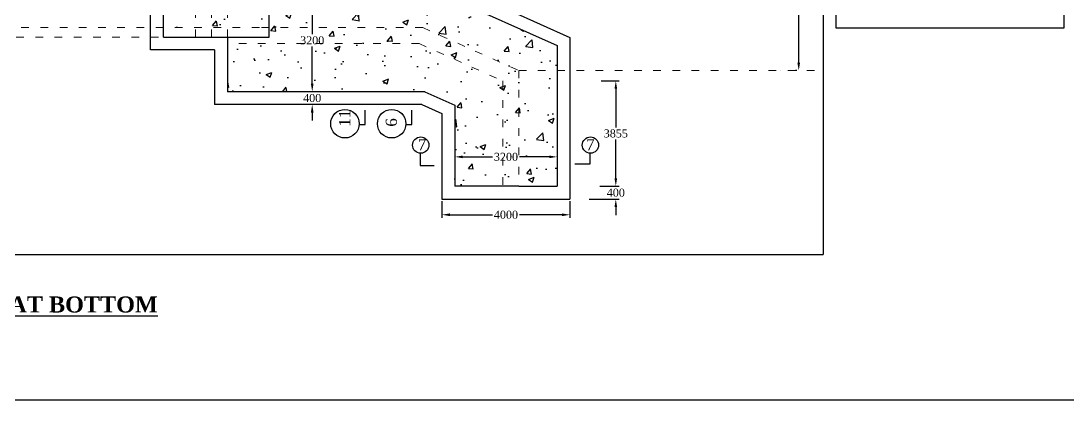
# Model space of a CAD drawing. Header units: millimetres. Extents: x 80 to 6605, y 46 to 2491.
# Drawn here: x 5943 to 6270.1, y 767.8 to 886.1 of the extents above; entities that cross this region are included whole.
import ezdxf

# ---------------------------------------------------------------- set-up
doc = ezdxf.new("R2010")
doc.units = ezdxf.units.MM
doc.linetypes.add('ACAD_ISO03W100', pattern=[30, 12, -18])
doc.layers.add('TEXT_GENERAL', color=4, linetype='Continuous')
doc.styles.get("Standard").update_dxf_attribs({"font": 'times.ttf', "height": 2.5})
doc.styles.add('TNR_2.5', font='times.ttf', dxfattribs={"height": 2.5})
doc.dimstyles.get("Standard").update_dxf_attribs({"dimtxt": 0.18, "dimasz": 0.18, "dimexe": 0.18, "dimexo": 0.0625, "dimgap": 0.09, "dimtad": 0, "dimtih": 1, "dimtoh": 1, "dimdec": 4, "dimzin": 0, "dimdsep": 46, "dimtxsty": 'Standard', "dimcen": 0.09, "dimadec": 0, "dimazin": 0, "dimtfac": 1, "dimtdec": 4, "dimtofl": 0, "dimtmove": 0, "dimatfit": 3, "dimfxl": 1, "dimtolj": 1, "dimtzin": 0, "dimarcsym": 0})
doc.dimstyles.new('STYLE_ESH', dxfattribs={"dimtxt": 2.5, "dimasz": 2.5, "dimexe": 1, "dimexo": 0.625, "dimtad": 0, "dimtih": 1, "dimtoh": 1, "dimdec": 0, "dimlfac": 100, "dimzin": 9, "dimdsep": 46, "dimtxsty": 'TNR_2.5', "dimcen": 2.5, "dimadec": 0, "dimazin": 2, "dimtfac": 1, "dimtdec": 0, "dimtofl": 0, "dimtmove": 2, "dimatfit": 3, "dimfxl": 1, "dimarcsym": 0})

# ---------------------------------------------------------------- blocks, each defined once
blk = doc.blocks.new('*D278')
at = {"color": 0, "lineweight": -2, "transparency": 16777216}
for p, q in [((6124.25, 867.42), (6129.79, 867.42)), ((6128.79, 864.92), (6128.79, 852.86)), ((6128.79, 837.01), (6128.79, 849.07)), ((6123.76, 834.51), (6129.79, 834.51))]:
    blk.add_line(p, q, dxfattribs=at)
at = {"color": 0, "transparency": 16777216}
for points in [[(6128.37, 864.92), (6129.2, 864.92), (6128.79, 867.42)], [(6128.37, 837.01), (6129.2, 837.01), (6128.79, 834.51)]]:
    blk.add_solid(points, dxfattribs=at)
at = {"layer": 'Defpoints', "color": 0, "transparency": 16777216}
for p in [(6123.63, 867.42), (6123.13, 834.51), (6128.79, 834.51)]:
    blk.add_point(p, dxfattribs=at)
at = {"color": 0, "transparency": 16777216, "insert": (6128.79, 850.97), "char_height": 2.5, "attachment_point": 5, "style": 'TNR_2.5'}
blk.add_mtext('3855', dxfattribs=at)
blk = doc.blocks.new('*D279')
at = {"color": 0, "lineweight": -2, "transparency": 16777216}
for p, q in [((6128.79, 837.01), (6128.79, 839.51)), ((6123.76, 834.51), (6129.79, 834.51)), ((6120.47, 830.51), (6129.79, 830.51)), ((6128.79, 828.01), (6128.79, 825.51))]:
    blk.add_line(p, q, dxfattribs=at)
at = {"color": 0, "transparency": 16777216}
for points in [[(6128.37, 837.01), (6129.2, 837.01), (6128.79, 834.51)], [(6128.37, 828.01), (6129.2, 828.01), (6128.79, 830.51)]]:
    blk.add_solid(points, dxfattribs=at)
at = {"layer": 'Defpoints', "color": 0, "transparency": 16777216}
for p in [(6123.13, 834.51), (6119.85, 830.51), (6128.79, 830.51)]:
    blk.add_point(p, dxfattribs=at)
at = {"color": 0, "transparency": 16777216, "insert": (6128.79, 832.51), "char_height": 2.5, "attachment_point": 5, "style": 'TNR_2.5'}
blk.add_mtext('400', dxfattribs=at)
blk = doc.blocks.new('*D280')
at = {"color": 0, "lineweight": -2, "transparency": 16777216}
for p, q in [((6186.55, 995.51), (6186.92, 995.51)), ((6185.92, 993.01), (6185.92, 934.95)), ((6185.92, 873.09), (6185.92, 931.15)), ((6185.3, 870.59), (6184.92, 870.59))]:
    blk.add_line(p, q, dxfattribs=at)
at = {"color": 0, "transparency": 16777216}
for points in [[(6185.51, 993.01), (6186.34, 993.01), (6185.92, 995.51)], [(6185.51, 873.09), (6186.34, 873.09), (6185.92, 870.59)]]:
    blk.add_solid(points, dxfattribs=at)
at = {"layer": 'Defpoints', "color": 0, "transparency": 16777216}
for p in [(6185.92, 995.51), (6185.92, 870.59), (6185.92, 870.59)]:
    blk.add_point(p, dxfattribs=at)
at = {"color": 0, "transparency": 16777216, "insert": (6185.92, 933.05), "char_height": 2.5, "attachment_point": 5, "style": 'TNR_2.5'}
blk.add_mtext('12500', dxfattribs=at)
blk = doc.blocks.new('*D282')
at = {"color": 0, "lineweight": -2, "transparency": 16777216}
for p, q in [((6033.34, 896.01), (6032.96, 896.01)), ((6033.96, 893.51), (6033.96, 881.91)), ((6033.96, 866.51), (6033.96, 878.12)), ((6033.34, 864.01), (6032.96, 864.01))]:
    blk.add_line(p, q, dxfattribs=at)
at = {"color": 0, "transparency": 16777216}
for points in [[(6033.55, 893.51), (6034.38, 893.51), (6033.96, 896.01)], [(6033.55, 866.51), (6034.38, 866.51), (6033.96, 864.01)]]:
    blk.add_solid(points, dxfattribs=at)
at = {"layer": 'Defpoints', "color": 0, "transparency": 16777216}
for p in [(6033.96, 896.01), (6033.96, 864.01), (6033.96, 864.01)]:
    blk.add_point(p, dxfattribs=at)
at = {"color": 0, "transparency": 16777216, "insert": (6033.96, 880.01), "char_height": 2.5, "attachment_point": 5, "style": 'TNR_2.5'}
blk.add_mtext('3200', dxfattribs=at)
blk = doc.blocks.new('*D283')
at = {"color": 0, "lineweight": -2, "transparency": 16777216}
for p, q in [((6033.96, 866.51), (6033.96, 869.01)), ((6033.34, 864.01), (6032.96, 864.01)), ((6033.34, 860.01), (6032.96, 860.01)), ((6033.96, 857.51), (6033.96, 855.01))]:
    blk.add_line(p, q, dxfattribs=at)
at = {"color": 0, "transparency": 16777216}
for points in [[(6033.55, 866.51), (6034.38, 866.51), (6033.96, 864.01)], [(6033.55, 857.51), (6034.38, 857.51), (6033.96, 860.01)]]:
    blk.add_solid(points, dxfattribs=at)
at = {"layer": 'Defpoints', "color": 0, "transparency": 16777216}
for p in [(6033.96, 864.01), (6033.96, 860.01), (6033.96, 860.01)]:
    blk.add_point(p, dxfattribs=at)
at = {"color": 0, "transparency": 16777216, "insert": (6033.96, 862.01), "char_height": 2.5, "attachment_point": 5, "style": 'TNR_2.5'}
blk.add_mtext('400', dxfattribs=at)
blk = doc.blocks.new('*D284')
at = {"color": 0, "lineweight": -2, "transparency": 16777216}
for p, q in [((6078.48, 846.54), (6078.48, 842.68)), ((6110.48, 846.54), (6110.48, 842.68)), ((6080.98, 843.68), (6090.3, 843.68)), ((6107.98, 843.68), (6098.66, 843.68))]:
    blk.add_line(p, q, dxfattribs=at)
at = {"color": 0, "transparency": 16777216}
for points in [[(6080.98, 844.09), (6080.98, 843.26), (6078.48, 843.68)], [(6107.98, 844.09), (6107.98, 843.26), (6110.48, 843.68)]]:
    blk.add_solid(points, dxfattribs=at)
at = {"layer": 'Defpoints', "color": 0, "transparency": 16777216}
for p in [(6078.48, 847.16), (6110.48, 847.16), (6110.48, 843.68)]:
    blk.add_point(p, dxfattribs=at)
at = {"color": 0, "transparency": 16777216, "insert": (6094.48, 843.68), "char_height": 2.5, "attachment_point": 5, "style": 'TNR_2.5'}
blk.add_mtext('3200', dxfattribs=at)
blk = doc.blocks.new('*D285')
at = {"color": 0, "lineweight": -2, "transparency": 16777216}
for p, q in [((6074.48, 829.89), (6074.48, 824.62)), ((6114.48, 829.89), (6114.48, 824.62)), ((6076.98, 825.62), (6090.26, 825.62)), ((6111.98, 825.62), (6098.7, 825.62))]:
    blk.add_line(p, q, dxfattribs=at)
at = {"color": 0, "transparency": 16777216}
for points in [[(6076.98, 826.04), (6076.98, 825.2), (6074.48, 825.62)], [(6111.98, 826.04), (6111.98, 825.2), (6114.48, 825.62)]]:
    blk.add_solid(points, dxfattribs=at)
at = {"layer": 'Defpoints', "color": 0, "transparency": 16777216}
for p in [(6074.48, 830.51), (6114.48, 830.51), (6114.48, 825.62)]:
    blk.add_point(p, dxfattribs=at)
at = {"color": 0, "transparency": 16777216, "insert": (6094.48, 825.62), "char_height": 2.5, "attachment_point": 5, "style": 'TNR_2.5'}
blk.add_mtext('4000', dxfattribs=at)

msp = doc.modelspace()

# ---------------------------------------------------------------- hatches: boundary and pattern name
h = msp.add_hatch()
h.set_pattern_fill('AR-CONC', color=0, scale=0.1, style=0)
h.set_pattern_definition([(50, (0, 0), (18.218467, -1.59391), [1.905, -20.955]), (355, (0, 0), (-3.52428, 19.105664), [1.524, -16.764]), (100.451, (1.518, -0.133), (14.69425, 17.51167), [1.619, -17.809]), (46.1842, (0, 5.08), (27.107904, -4.20423), [2.8575, -31.4325]), (96.6356, (2.26, 4.73), (23.74042, 24.74256), [2.4285, -26.7135]), (351.184, (0, 5.08), (23.74046, 24.74251), [2.286, -25.146]), (21, (2.54, 3.81), (15.161488, -10.226552), [1.905, -20.955]), (326, (2.54, 3.81), (6.1802, 18.418797), [1.524, -16.764]), (71.4514, (3.803, 2.958), (21.34165, 8.192286), [1.619, -17.809]), (37.5, (0, 0), (0.30886, 8.455504), [0, -16.5608, 0, -17.018, 0, -16.8275]), (7.5, (0, 0), (6.681966, 10.018057), [0, -9.7028, 0, -16.1798, 0, -6.4135]), (327.5, (-5.664, 0), (13.5590595, -0.5728744), [0, -6.35, 0, -19.812, 0, -26.289]), (317.5, (-8.204, 0), (14.812918, 2.54265), [0, -8.255, 0, -13.1572, 0, -18.669])])
h.paths.add_polyline_path([(6068.48047, 884.01325), (6098.48053, 870.5875), (6110.48053, 870.5875), (6110.48053, 878.36408), (6071.04312, 896.01326), (6020.48459, 896.01295), (6020.48459, 884.01223)])
h.paths.add_polyline_path([(6067.413, 879.01311), (6093.48053, 867.34726), (6093.48053, 834.51216), (6098.48053, 834.51216), (6098.48053, 870.5875), (6068.48047, 884.01325), (6020.48459, 884.01223), (6020.48459, 881.01216), (6007.48459, 881.01216), (6007.48459, 879.01216)])
h.paths.add_polyline_path([(6007.48459, 879.01216), (6007.48459, 864.01216), (6069.10574, 864.01313), (6078.48053, 859.81769), (6078.48053, 834.51216), (6093.48053, 834.51216), (6093.48053, 867.34726), (6067.413, 879.01311)], flags=17)
h.paths.add_polyline_path([(6110.48053, 870.5875), (6098.48053, 870.5875), (6098.48053, 834.51216), (6110.48053, 834.51216)])
h.paths.add_polyline_path([(6020.48459, 933.01216), (6007.48459, 933.01216), (6007.48459, 884.01216), (6017.48459, 884.01216), (6020.48459, 884.01223)])
h.paths.add_polyline_path([(6007.48459, 913.99274), (6002.48459, 913.99274), (6002.48459, 884.01216), (6007.48459, 884.01216)])
h.paths.add_polyline_path([(6002.48459, 913.99274), (5997.48459, 913.99274), (5997.48459, 884.01216), (6002.48459, 884.01216)])
h.paths.add_polyline_path([(5997.48459, 913.99274), (5987.48459, 913.99274), (5987.48459, 884.01216), (5997.48459, 884.01216)])
h.paths.add_polyline_path([(5997.48459, 917.99274), (5997.48459, 933.01216), (5987.48459, 933.01216), (5987.48459, 917.99274)])
h.paths.add_polyline_path([(6007.48459, 933.01216), (6002.48459, 933.01216), (6002.48459, 917.99274), (6007.48459, 917.99274)])
h.paths.add_polyline_path([(6002.48459, 933.01216), (5997.48459, 933.01216), (5997.48459, 917.99274), (6002.48459, 917.99274)])
h.paths.add_polyline_path([(6095.48053, 889.45922), (6098.48053, 888.11665), (6098.48053, 933.01216), (6095.48053, 933.01216)])
h.paths.add_polyline_path([(6058.478, 930.01216, 0.414213562), (6061.478, 933.01216), (6040.51764, 933.01216, 0.414213562), (6043.51764, 930.01216)])
h.paths.add_polyline_path([(6029.78833, 881.90944), (6038.13999, 881.90944), (6038.13999, 878.11618), (6029.78833, 878.11618)], flags=24)
h.paths.add_polyline_path([(6090.3047, 845.57474), (6098.65636, 845.57474), (6098.65636, 841.78148), (6090.3047, 841.78148)], flags=9)
h.paths.add_polyline_path([(5999.80876, 910.73704), (6008.16042, 910.73704), (6008.16042, 906.94378), (5999.80876, 906.94378)], flags=9)
h.paths.add_polyline_path([(6019.18565, 917.13606), (6025.78352, 917.13606), (6025.78352, 913.3428), (6019.18565, 913.3428)], flags=9)
h.paths.add_polyline_path([(5982.18565, 917.13606), (5988.78352, 917.13606), (5988.78352, 913.3428), (5982.18565, 913.3428)], flags=9)
h.paths.add_polyline_path([(6047.74935, 934.90879), (6054.24629, 934.90879), (6054.24629, 931.11553), (6047.74935, 931.11553)], flags=9)

# ---------------------------------------------------------------- linework, layer by layer
at = {"color": 0}
for p, q in [((6193.51275, 1111.22261), (6193.51275, 813.23164)), ((5983.48459, 877.01216), (5983.48459, 933.01216)), ((5987.48459, 881.01216), (5987.48459, 933.01216)), ((6020.48459, 881.01216), (6020.48459, 933.01216)), ((6071.89734, 900.01327), (6114.48053, 880.95627)), ((6071.04312, 896.01326), (6110.48053, 878.36408)), ((5987.48459, 881.01216), (6020.48459, 881.01216)), ((6007.48459, 881.01216), (6007.48459, 864.01216)), ((6114.48053, 880.95627), (6114.48053, 830.51216)), ((6003.48459, 877.01216), (5983.48459, 877.01216)), ((6003.48459, 877.01216), (6003.48459, 860.0121)), ((6003.48459, 877.01216), (6003.48459, 862.01216)), ((6007.48459, 879.01216), (6007.48459, 864.01216)), ((6110.48053, 878.36408), (6110.48053, 834.51216)), ((6180.37439, 870.5875), (6180.37439, 870.5875)), ((6069.10574, 864.01313), (6007.48459, 864.01216)), ((6069.10574, 864.01313), (6078.48053, 859.81769)), ((6068.25154, 860.01312), (6003.48459, 860.0121)), ((6050.51449, 853.79317), (6050.51449, 858.20362)), ((6065.11085, 853.79317), (6065.11085, 858.20362)), ((6068.25154, 860.01312), (6074.48053, 857.2255)), ((6074.48053, 857.2255), (6074.48053, 830.51216)), ((6078.48053, 859.81769), (6078.48053, 834.51216)), ((6048.61719, 853.79317), (6050.51449, 853.79317)), ((6063.21355, 853.79317), (6065.11085, 853.79317)), ((6067.63217, 844.80056), (6067.63217, 841.00595)), ((6067.63217, 841.00595), (6072.04261, 841.00595)), ((6098.48053, 834.51216), (6078.48053, 834.51216)), ((6098.48053, 834.51216), (6110.48053, 834.51216)), ((6074.48053, 830.51216), (6114.48053, 830.51216)), ((5495.91536, 813.23164), (6193.51275, 813.23164)), ((6436.08736, 767.83356), (5456.18376, 767.83356))]:
    msp.add_line(p, q, dxfattribs=at)
msp.add_lwpolyline([(6197.65257, 923.05286), (6268.77227, 923.05286), (6268.77227, 883.84057), (6197.65257, 883.84057)], close=True)
for centre, radius in [((6044.1802, 854.01684), 4.44262), ((6058.77656, 854.01684), 4.44262), ((6067.85583, 847.34024), 2.54951), ((6120.86967, 847.34166), 2.54951)]:
    msp.add_circle(centre, radius, dxfattribs=at)
at = {"layer": 'TEXT_GENERAL', "color": 0, "linetype": 'ACAD_ISO03W100', "lineweight": 5, "ltscale": 0.2}
for p, q in [((5997.48459, 881.01216), (5997.48459, 953.01216)), ((6002.48459, 881.01216), (6002.48459, 953.01216)), ((6007.48459, 881.01216), (6007.48459, 953.01216)), ((6020.48459, 881.01216), (6020.48459, 953.01216)), ((6017.48459, 884.01216), (5890.91094, 884.01216)), ((6068.48047, 884.01325), (6017.48459, 884.01216)), ((6068.48047, 884.01325), (6098.48053, 870.5875)), ((6015.91094, 881.01216), (5890.91094, 881.01216)), ((6067.413, 879.01311), (6007.48459, 879.01216)), ((6067.413, 879.01311), (6093.48053, 867.34726)), ((6098.48053, 870.5875), (6098.48053, 834.51216)), ((6098.48053, 870.5875), (6193.51275, 870.5875)), ((6093.48053, 867.34726), (6093.48053, 834.51216))]:
    msp.add_line(p, q, dxfattribs=at)

# ---------------------------------------------------------------- texts
at = {"color": 0, "char_height": 3.5, "width": 4.365, "attachment_point": 1, "rotation": 90}
for s, insert in [('11', (6042.32715, 853.09493)), ('6', (6056.92351, 853.09493))]:
    msp.add_mtext(s, dxfattribs=dict(at, insert=insert))
at = {"color": 0, "attachment_point": 1}
for s, insert, char_height, width in [('7', (6066.93392, 849.19329), 3.5, 4.365), ('7', (6119.50471, 849.19471), 3.5, 4.365), ('{\\fTimes New Roman|b1|i0|c0|p18;\\LHALF PLAN AT TOP AND HALF PLAN AT BOTTOM}', (5800.70112, 800.13657), 5, 190.25)]:
    msp.add_mtext(s, dxfattribs=dict(at, insert=insert, char_height=char_height, width=width))

# ---------------------------------------------------------------- dimensions: what is measured, and where the dimension line sits
at = {"color": 0}
for base, p1, p2, text, picture, middle in [((6185.92275, 870.5875), (6185.92275, 995.51216), (6185.92275, 870.5875), '12500', '*D280', (6185.92275, 933.04983)), ((6128.7873, 834.51216), (6123.62627, 867.42396), (6123.13046, 834.51216), '3855', '*D278', (6128.7873, 850.96806))]:
    dim = msp.add_linear_dim(base=base, p1=p1, p2=p2, angle=90, text=text, dimstyle='STYLE_ESH', dxfattribs=at)
    dim.commit()
    dim.dimension.update_dxf_attribs({"geometry": picture, "text_midpoint": middle})
for base, p1, p2, picture, middle in [((6033.96416, 864.01258), (6033.96416, 896.01304), (6033.96466, 864.01258), '*D282', (6033.96416, 880.01281)), ((6033.96416, 860.01258), (6033.96466, 864.01258), (6033.96473, 860.01258), '*D283', (6033.96416, 862.01258)), ((6128.7873, 830.51216), (6123.13046, 834.51216), (6119.84863, 830.51216), '*D279', (6128.7873, 832.51216))]:
    dim = msp.add_linear_dim(base=base, p1=p1, p2=p2, angle=90, dimstyle='STYLE_ESH', dxfattribs=at)
    dim.commit()
    dim.dimension.update_dxf_attribs({"geometry": picture, "text_midpoint": middle})
for base, p1, p2, picture, middle in [((6110.48053, 843.67811), (6078.48053, 847.16492), (6110.48053, 847.16492), '*D284', (6094.48053, 843.67811)), ((6114.48053, 825.61999), (6074.48053, 830.51216), (6114.48053, 830.51216), '*D285', (6094.48053, 825.61999))]:
    dim = msp.add_linear_dim(base=base, p1=p1, p2=p2, dimstyle='STYLE_ESH', dxfattribs=at)
    dim.commit()
    dim.dimension.update_dxf_attribs({"geometry": picture, "text_midpoint": middle})

# ---------------------------------------------------------------- leaders
msp.add_leader([(6120.6822, 844.71769), (6120.6822, 841.37683), (6115.98707, 841.37683)], dimstyle='Standard', override={"dimgap": 0.09, "dimtad": 0}, dxfattribs=at)

doc.saveas('drawing.dxf')
